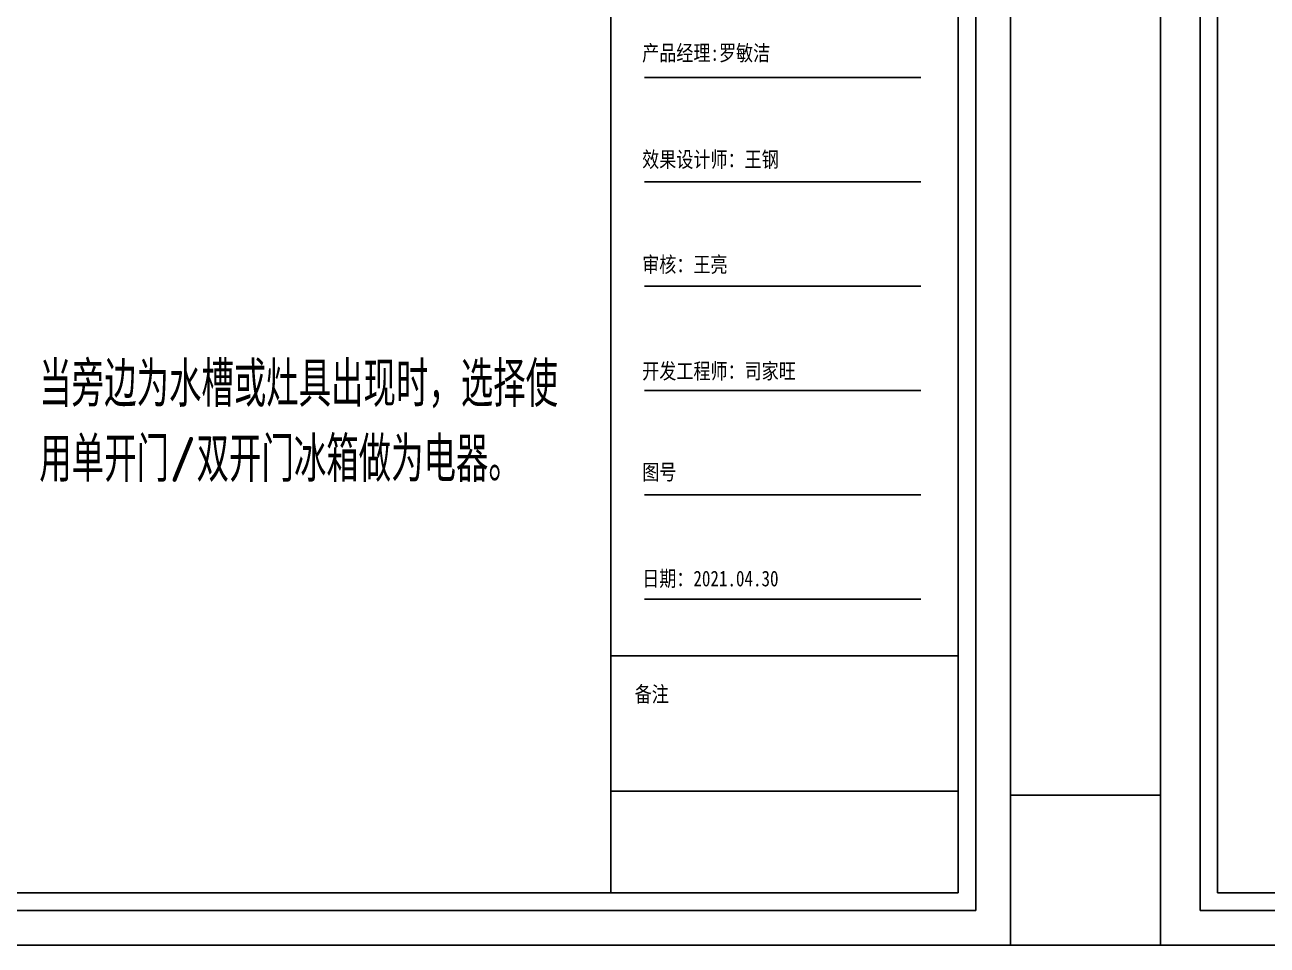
# Model space of a CAD drawing. Extents: x 422240 to 534325, y -8262 to 172635.
# Drawn here: x 485414 to 489552, y 117189 to 120254 of the extents above; entities that cross this region are included whole.
import ezdxf

# ---------------------------------------------------------------- set-up
doc = ezdxf.new("R2010")
doc.units = 0
doc.header["$LTSCALE"] = 1000
doc.header["$MEASUREMENT"] = 0
doc.styles.get("Standard").update_dxf_attribs({"font": 'gbenor.shx', "bigfont": 'gbcbig.shx'})
doc.styles.add('WJ', font='', dxfattribs={"width": 0.8, "height": 135})
doc.styles.get('WJ').set_extended_font_data('FangSong_GB2312')

# ---------------------------------------------------------------- blocks, each defined once
blk = doc.blocks.new('厨房摆放方案图框')
at = {"color": 251}
for p, q in [((372, 17757), (372, 493)), ((25027, 493), (25027, 17757)), ((372, 493), (25027, 493))]:
    blk.add_line(p, q, dxfattribs=at)
for p, q in [((546, 667), (546, 17583)), ((21376, 667), (21376, 17583)), ((24853, 667), (24853, 17583)), ((21714, 8821), (24478, 8821)), ((21714, 7778), (24478, 7778)), ((21714, 6735), (24478, 6735)), ((21714, 5691), (24478, 5691)), ((21714, 4648), (24478, 4648)), ((21714, 3605), (24478, 3605)), ((21376, 3039), (24853, 3039)), ((21376, 1686), (24853, 1686)), ((546, 667), (24853, 667))]:
    blk.add_line(p, q)
blk.add_lwpolyline([(-25, 145), (25375, 145), (25375, 18105), (-25, 18105)], close=True)
at = {"attachment_point": 1, "style": 'WJ'}
for s, insert, char_height, width in [('{\\fSimSun|b0|i0|c134|p2;产品经理:罗敏洁}', (21691, 9146), 156.48, 1903.64), ('{\\fSimSun|b0|i0|c134|p2;效果设计师：王钢}', (21691, 8081), 156.48, 1955.7), ('{\\fSimSun|b0|i0|c134|p2;审核：王亮}', (21691, 7030), 156.48, 936.03), ('{\\fSimSun|b0|i0|c134|p2;开发工程师：司家旺}', (21691, 5965), 156.48, 2657.87), ('图号', (21691, 4955), 156.5, 936.03), ('{\\fSimSun|b0|i0|c134|p2;日期：2021.04.30}', (21691, 3890), 156.48, 2286.18), ('{\\fSimSun|b0|i0|c134|p2;备注}', (21616, 2734), 156.48, 1247.5)]:
    blk.add_mtext(s, dxfattribs=dict(at, insert=insert, char_height=char_height, width=width))

msp = doc.modelspace()

# ---------------------------------------------------------------- linework, layer by layer
msp.add_lwpolyline([(488696.7, 117188.8), (489196.7, 117188.8), (489196.7, 117688.8), (488696.7, 117688.8)], close=True)

# ---------------------------------------------------------------- block references
at = {"xscale": 0.3330153595476334, "yscale": 0.3330153595476334, "zscale": 0.3330153595476334}
for p in [(480246.6, 117140.4), (489205.1, 117140.4)]:
    msp.add_blockref('厨房摆放方案图框', p, dxfattribs=at)

# ---------------------------------------------------------------- texts
at = {"insert": (485461.8, 119131.7), "char_height": 150, "attachment_point": 1}
msp.add_mtext_dynamic_manual_height_columns('当旁边为水槽或灶具出现时，选择使用单开门/双开门冰箱做为电器。', width=1734.523, gutter_width=1750, heights=[0], dxfattribs=at)

doc.saveas('drawing.dxf')
